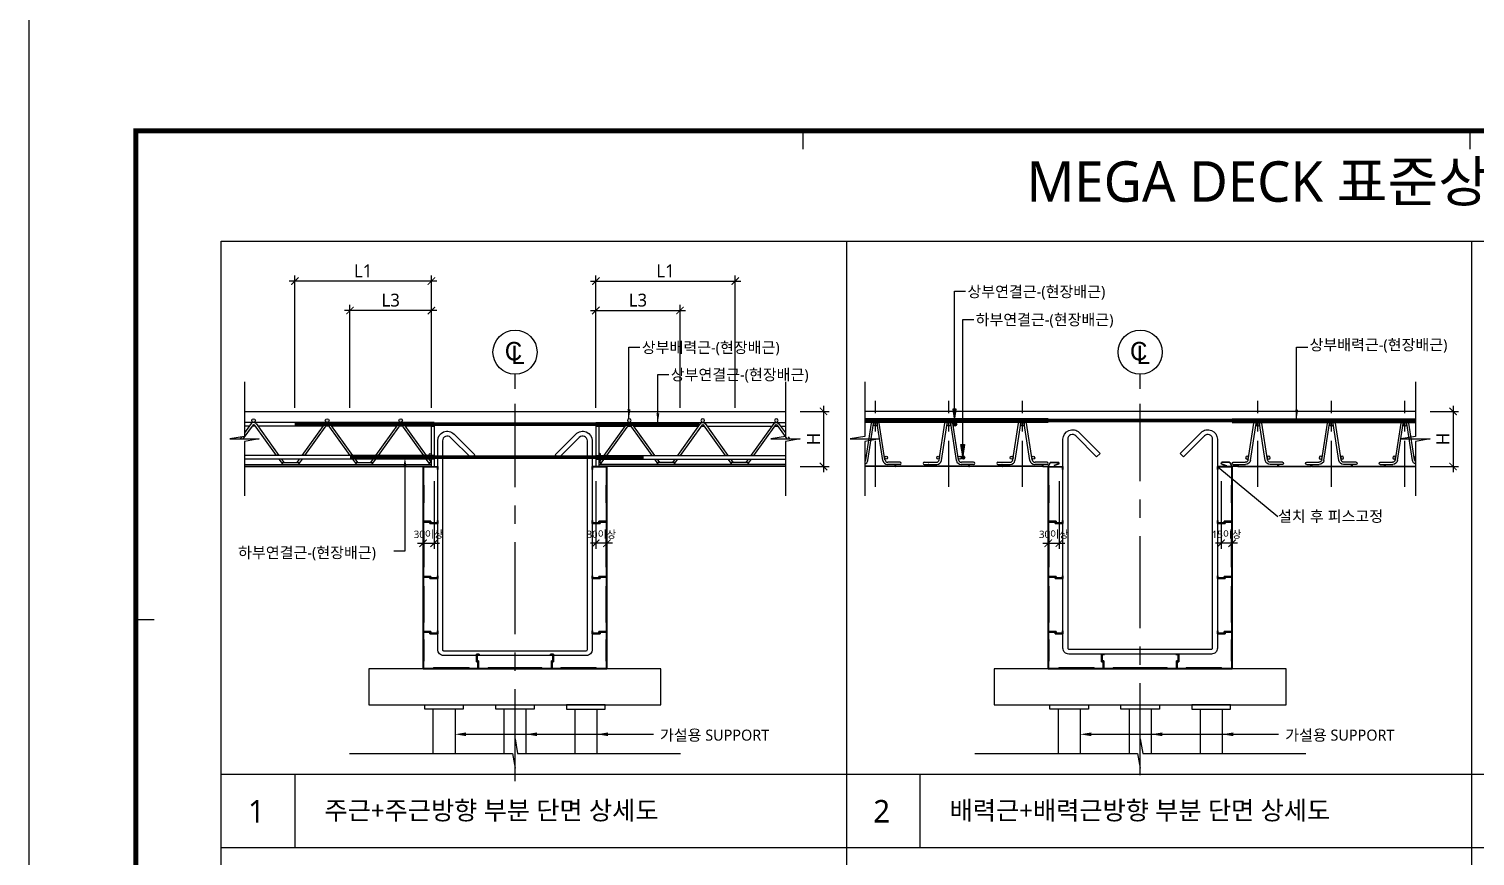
# Model space of a CAD drawing. Extents: x 10983 to 44623, y -18406 to 11294.
# Drawn here: x 11061 to 14993, y -14833 to -12583 of the extents above; entities that cross this region are included whole.
import ezdxf
from ezdxf import colors
from ezdxf.entities.mleader import LeaderData, LeaderLine
from ezdxf.math import Vec2, Vec3

# ---------------------------------------------------------------- set-up
doc = ezdxf.new("R2010")
doc.units = 0
doc.header["$LTSCALE"] = 100
doc.header["$MEASUREMENT"] = 0
doc.header["$PDMODE"] = 3
doc.header["$PDSIZE"] = 10
for name, pattern in [('CEN', [62, 60, -1, 0, -1]), ('CENTERX2', [4, 2.5, -0.5, 0.5, -0.5]), ('HIDDEN', [0.375, 0.25, -0.125])]:
    doc.linetypes.add(name, pattern=pattern)
doc.layers.get('0').update_dxf_attribs({"linetype": 'CONTINUOUS'})
doc.layers.get('Defpoints').update_dxf_attribs({"color": 165, "linetype": 'CONTINUOUS'})
for name, color, linetype in [('-비콘 단부', 7, 'CONTINUOUS'), ('-상부연결근', 4, 'CONTINUOUS'), ('-하부연결근', 4, 'CONTINUOUS'), ('0-TEXT', 3, 'CONTINUOUS'), ('DECK-CEN', 1, 'CEN'), ('DECK-CON', 2, 'CONTINUOUS'), ('DECK-DIM', 255, 'CONTINUOUS'), ('DECK-JOINT BAR', 4, 'HIDDEN'), ('DECK-LATTICE', 7, 'CONTINUOUS'), ('DECK-MAIN BAR', 2, 'CONTINUOUS'), ('DECK-PG', 4, 'CONTINUOUS'), ('DECK-RC', 251, 'CONTINUOUS'), ('DECK-RC(ETC)', 252, 'CONTINUOUS'), ('DECK-TABLE', 7, 'CONTINUOUS'), ('DECK-TEX1', 6, 'CONTINUOUS'), ('DECK-TEXT', 7, 'CONTINUOUS'), ('DECK-TITLE TEXT', 3, 'CONTINUOUS'), ('DECK-TRANS', 3, 'CONTINUOUS'), ('E2', 7, 'CONTINUOUS'), ('form', 7, 'CONTINUOUS')]:
    doc.layers.add(name, color=color, linetype=linetype)
doc.styles.get("Standard").update_dxf_attribs({"font": ''})
doc.styles.add('SY Panel', font='malgun.ttf')
doc.styles.add('VICON TEXT', font='malgun.ttf')
doc.styles.add('굴림', font='Gulim.ttf')
doc.styles.add('맑은고딕', font='malgun.ttf')
doc.styles.get('STANDARD').set_extended_font_data('Haansoft Dotum')
doc.dimstyles.new('STDECK-DIM', dxfattribs={"dimtxt": 35, "dimasz": 20, "dimexe": 15, "dimexo": 40, "dimgap": 10, "dimtad": 1, "dimdec": 0, "dimtxsty": 'SY Panel', "dimblk": 'ARCHTICK', "dimcen": 2.5, "dimdle": 15, "dimclrd": 7, "dimclre": 7, "dimclrt": 6, "dimadec": 0, "dimazin": 0, "dimtfac": 1, "dimtdec": 0, "dimtmove": 0, "dimatfit": 3, "dimldrblk": 'ARCHTICK', "dimfxl": 1, "dimarcsym": 0})
doc.dimstyles.new('SY-SHAPE DIM', dxfattribs={"dimscale": 2.5, "dimtxt": 12, "dimasz": 7, "dimexe": 3, "dimexo": 3, "dimgap": 1.5, "dimtad": 1, "dimdec": 0, "dimlunit": 6, "dimtxsty": 'SY Panel', "dimcen": 2.5, "dimclrt": 4, "dimadec": 0, "dimazin": 0, "dimtfac": 1, "dimtdec": 0, "dimtix": 1, "dimtmove": 0, "dimatfit": 3, "dimfxl": 1, "dimarcsym": 0})

# ---------------------------------------------------------------- blocks, each defined once
blk = doc.blocks.new('_ArchTick')
at = {"color": 0, "linetype": 'ByBlock', "const_width": 0.15}
blk.add_lwpolyline([(-0.5, -0.5), (0.5, 0.5)], dxfattribs=at)
blk = doc.blocks.new('*D492')
at = {"layer": 'DECK-DIM', "color": 7, "linetype": 'ByBlock', "lineweight": -2}
for p, q in [((12132.1, -13825), (12132.1, -13997)), ((12162.1, -13813.3), (12162.1, -13997)), ((12117.1, -13982), (12177.1, -13982))]:
    blk.add_line(p, q, dxfattribs=at)
at = {"layer": 'Defpoints', "color": 0, "ltscale": 0.5}
for p in [(12132.1, -13785), (12162.1, -13773.3), (12162.1, -13982)]:
    blk.add_point(p, dxfattribs=at)
at = {"layer": 'DECK-DIM', "color": 7, "lineweight": -2, "ltscale": 0.5, "xscale": 20, "yscale": 20, "zscale": 20, "rotation": 180}
blk.add_blockref('_ArchTick', (12132.1, -13982), dxfattribs=at)
at = {"layer": 'DECK-DIM', "color": 7, "lineweight": -2, "ltscale": 0.5, "xscale": 20, "yscale": 20, "zscale": 20}
blk.add_blockref('_ArchTick', (12162.1, -13982), dxfattribs=at)
at = {"layer": 'DECK-DIM', "color": 6, "ltscale": 0.5, "insert": (12147.1, -13958.9), "char_height": 35, "attachment_point": 5, "style": 'SY Panel'}
blk.add_mtext('{\\H0.57143x;30이상}', dxfattribs=at)
blk = doc.blocks.new('*D493')
at = {"layer": 'DECK-DIM', "color": 7, "linetype": 'ByBlock', "lineweight": -2}
for p, q in [((12602.1, -13813.3), (12602.1, -13997)), ((12632.1, -13825), (12632.1, -13997)), ((12647.1, -13982), (12587.1, -13982))]:
    blk.add_line(p, q, dxfattribs=at)
at = {"layer": 'Defpoints', "color": 0, "ltscale": 0.5}
for p in [(12602.1, -13773.3), (12632.1, -13785), (12602.1, -13982)]:
    blk.add_point(p, dxfattribs=at)
at = {"layer": 'DECK-DIM', "color": 7, "lineweight": -2, "ltscale": 0.5, "xscale": 20, "yscale": 20, "zscale": 20, "rotation": 180}
blk.add_blockref('_ArchTick', (12602.1, -13982), dxfattribs=at)
at = {"layer": 'DECK-DIM', "color": 7, "lineweight": -2, "ltscale": 0.5, "xscale": 20, "yscale": 20, "zscale": 20}
blk.add_blockref('_ArchTick', (12632.1, -13982), dxfattribs=at)
at = {"layer": 'DECK-DIM', "color": 6, "ltscale": 0.5, "insert": (12617.1, -13958.9), "char_height": 35, "attachment_point": 5, "style": 'SY Panel'}
blk.add_mtext('{\\H0.57143x;30이상}', dxfattribs=at)
blk = doc.blocks.new('*D494')
at = {"layer": 'DECK-DIM', "color": 7, "lineweight": -2}
for p, q in [((12170, -13269), (11768.5, -13269)), ((11783.5, -13613.3), (11783.5, -13254)), ((12155, -13613.3), (12155, -13254))]:
    blk.add_line(p, q, dxfattribs=at)
at = {"layer": 'Defpoints', "color": 0, "ltscale": 0.5}
for p in [(11783.5, -13269), (11783.5, -13653.3), (12155, -13653.3)]:
    blk.add_point(p, dxfattribs=at)
at = {"layer": 'DECK-DIM', "color": 7, "lineweight": -2, "ltscale": 0.5, "xscale": 20, "yscale": 20, "zscale": 20, "rotation": 180}
blk.add_blockref('_ArchTick', (11783.5, -13269), dxfattribs=at)
at = {"layer": 'DECK-DIM', "color": 7, "lineweight": -2, "ltscale": 0.5, "xscale": 20, "yscale": 20, "zscale": 20}
blk.add_blockref('_ArchTick', (12155, -13269), dxfattribs=at)
at = {"layer": 'DECK-DIM', "color": 6, "ltscale": 0.5, "insert": (11969.2, -13241.1), "char_height": 35, "attachment_point": 5, "style": 'SY Panel'}
blk.add_mtext('L1', dxfattribs=at)
blk = doc.blocks.new('*D495')
at = {"layer": 'DECK-DIM', "color": 7, "lineweight": -2}
for p, q in [((12587.1, -13269), (12995.9, -13269)), ((12602.1, -13613.3), (12602.1, -13254)), ((12980.9, -13613.3), (12980.9, -13254))]:
    blk.add_line(p, q, dxfattribs=at)
at = {"layer": 'Defpoints', "color": 0, "ltscale": 0.5}
for p in [(12980.9, -13269), (12602.1, -13653.3), (12980.9, -13653.3)]:
    blk.add_point(p, dxfattribs=at)
at = {"layer": 'DECK-DIM', "color": 7, "lineweight": -2, "ltscale": 0.5, "xscale": 20, "yscale": 20, "zscale": 20, "rotation": 180}
blk.add_blockref('_ArchTick', (12602.1, -13269), dxfattribs=at)
at = {"layer": 'DECK-DIM', "color": 7, "lineweight": -2, "ltscale": 0.5, "xscale": 20, "yscale": 20, "zscale": 20}
blk.add_blockref('_ArchTick', (12980.9, -13269), dxfattribs=at)
at = {"layer": 'DECK-DIM', "color": 6, "ltscale": 0.5, "insert": (12791.5, -13241.1), "char_height": 35, "attachment_point": 5, "style": 'SY Panel'}
blk.add_mtext('L1', dxfattribs=at)
blk = doc.blocks.new('*D496')
at = {"layer": 'DECK-DIM', "color": 7, "lineweight": -2}
for p, q in [((12170, -13349), (11918.5, -13349)), ((11933.5, -13613.3), (11933.5, -13334)), ((12155, -13613.3), (12155, -13334))]:
    blk.add_line(p, q, dxfattribs=at)
at = {"layer": 'Defpoints', "color": 0, "ltscale": 0.5}
for p in [(11933.5, -13349), (11933.5, -13653.3), (12155, -13653.3)]:
    blk.add_point(p, dxfattribs=at)
at = {"layer": 'DECK-DIM', "color": 7, "lineweight": -2, "ltscale": 0.5, "xscale": 20, "yscale": 20, "zscale": 20, "rotation": 180}
blk.add_blockref('_ArchTick', (11933.5, -13349), dxfattribs=at)
at = {"layer": 'DECK-DIM', "color": 7, "lineweight": -2, "ltscale": 0.5, "xscale": 20, "yscale": 20, "zscale": 20}
blk.add_blockref('_ArchTick', (12155, -13349), dxfattribs=at)
at = {"layer": 'DECK-DIM', "color": 6, "ltscale": 0.5, "insert": (12044.2, -13320.9), "char_height": 35, "attachment_point": 5, "style": 'SY Panel'}
blk.add_mtext('L3', dxfattribs=at)
blk = doc.blocks.new('*D497')
at = {"layer": 'DECK-DIM', "color": 7, "lineweight": -2}
for p, q in [((12587.1, -13349), (12845.9, -13349)), ((12602.1, -13613.3), (12602.1, -13334)), ((12830.9, -13613.3), (12830.9, -13334))]:
    blk.add_line(p, q, dxfattribs=at)
at = {"layer": 'Defpoints', "color": 0, "ltscale": 0.5}
for p in [(12830.9, -13349), (12602.1, -13653.3), (12830.9, -13653.3)]:
    blk.add_point(p, dxfattribs=at)
at = {"layer": 'DECK-DIM', "color": 7, "lineweight": -2, "ltscale": 0.5, "xscale": 20, "yscale": 20, "zscale": 20, "rotation": 180}
blk.add_blockref('_ArchTick', (12602.1, -13349), dxfattribs=at)
at = {"layer": 'DECK-DIM', "color": 7, "lineweight": -2, "ltscale": 0.5, "xscale": 20, "yscale": 20, "zscale": 20}
blk.add_blockref('_ArchTick', (12830.9, -13349), dxfattribs=at)
at = {"layer": 'DECK-DIM', "color": 6, "ltscale": 0.5, "insert": (12716.5, -13320.9), "char_height": 35, "attachment_point": 5, "style": 'SY Panel'}
blk.add_mtext('L3', dxfattribs=at)
blk = doc.blocks.new('*D498')
at = {"layer": 'DECK-DIM', "color": 7, "lineweight": -2}
for p, q in [((13157.6, -13623.3), (13236.1, -13623.3)), ((13221.1, -13608.3), (13221.1, -13788.3)), ((13157.6, -13773.3), (13236.1, -13773.3))]:
    blk.add_line(p, q, dxfattribs=at)
at = {"layer": 'Defpoints', "color": 0, "ltscale": 0.5}
for p in [(13117.6, -13623.3), (13117.6, -13773.3), (13221.1, -13773.3)]:
    blk.add_point(p, dxfattribs=at)
at = {"layer": 'DECK-DIM', "color": 7, "lineweight": -2, "ltscale": 0.5, "xscale": 20, "yscale": 20, "zscale": 20}
for p, rotation in [((13221.1, -13623.3), 90), ((13221.1, -13773.3), 270)]:
    blk.add_blockref('_ArchTick', p, dxfattribs=dict(at, rotation=rotation))
at = {"layer": 'DECK-DIM', "color": 6, "ltscale": 0.5, "insert": (13193.6, -13698.3), "char_height": 35, "attachment_point": 5, "rotation": 90, "style": 'SY Panel'}
blk.add_mtext('H', dxfattribs=at)
blk = doc.blocks.new('*D499')
at = {"layer": 'DECK-DIM', "color": 7, "lineweight": -2}
for p, q in [((14870.6, -13623.3), (14947.8, -13623.3)), ((14932.8, -13608.3), (14932.8, -13788.3)), ((14870.6, -13773.3), (14947.8, -13773.3))]:
    blk.add_line(p, q, dxfattribs=at)
at = {"layer": 'Defpoints', "color": 0, "ltscale": 0.5}
for p in [(14830.6, -13623.3), (14830.6, -13773.3), (14932.8, -13773.3)]:
    blk.add_point(p, dxfattribs=at)
at = {"layer": 'DECK-DIM', "color": 7, "lineweight": -2, "ltscale": 0.5, "xscale": 20, "yscale": 20, "zscale": 20}
for p, rotation in [((14932.8, -13623.3), 90), ((14932.8, -13773.3), 270)]:
    blk.add_blockref('_ArchTick', p, dxfattribs=dict(at, rotation=rotation))
at = {"layer": 'DECK-DIM', "color": 6, "ltscale": 0.5, "insert": (14905.3, -13698.3), "char_height": 35, "attachment_point": 5, "rotation": 90, "style": 'SY Panel'}
blk.add_mtext('H', dxfattribs=at)
blk = doc.blocks.new('*D500')
at = {"layer": 'DECK-DIM', "color": 7, "linetype": 'ByBlock', "lineweight": -2}
for p, q in [((13832.1, -13825), (13832.1, -13997)), ((13862.1, -13813.3), (13862.1, -13997)), ((13817.1, -13982), (13877.1, -13982))]:
    blk.add_line(p, q, dxfattribs=at)
at = {"layer": 'Defpoints', "color": 0, "ltscale": 0.5}
for p in [(13832.1, -13785), (13862.1, -13773.3), (13862.1, -13982)]:
    blk.add_point(p, dxfattribs=at)
at = {"layer": 'DECK-DIM', "color": 7, "lineweight": -2, "ltscale": 0.5, "xscale": 20, "yscale": 20, "zscale": 20, "rotation": 180}
blk.add_blockref('_ArchTick', (13832.1, -13982), dxfattribs=at)
at = {"layer": 'DECK-DIM', "color": 7, "lineweight": -2, "ltscale": 0.5, "xscale": 20, "yscale": 20, "zscale": 20}
blk.add_blockref('_ArchTick', (13862.1, -13982), dxfattribs=at)
at = {"layer": 'DECK-DIM', "color": 6, "ltscale": 0.5, "insert": (13847.1, -13958.9), "char_height": 35, "attachment_point": 5, "style": 'SY Panel'}
blk.add_mtext('{\\H0.57143x;30이상}', dxfattribs=at)
blk = doc.blocks.new('*D501')
at = {"layer": 'DECK-DIM', "color": 7, "linetype": 'ByBlock', "lineweight": -2}
for p, q in [((14302.1, -13813.3), (14302.1, -13997)), ((14332.1, -13825), (14332.1, -13997)), ((14347.1, -13982), (14287.1, -13982))]:
    blk.add_line(p, q, dxfattribs=at)
at = {"layer": 'Defpoints', "color": 0, "ltscale": 0.5}
for p in [(14302.1, -13773.3), (14332.1, -13785), (14302.1, -13982)]:
    blk.add_point(p, dxfattribs=at)
at = {"layer": 'DECK-DIM', "color": 7, "lineweight": -2, "ltscale": 0.5, "xscale": 20, "yscale": 20, "zscale": 20, "rotation": 180}
blk.add_blockref('_ArchTick', (14302.1, -13982), dxfattribs=at)
at = {"layer": 'DECK-DIM', "color": 7, "lineweight": -2, "ltscale": 0.5, "xscale": 20, "yscale": 20, "zscale": 20}
blk.add_blockref('_ArchTick', (14332.1, -13982), dxfattribs=at)
at = {"layer": 'DECK-DIM', "color": 6, "ltscale": 0.5, "insert": (14317.1, -13958.9), "char_height": 35, "attachment_point": 5, "style": 'SY Panel'}
blk.add_mtext('{\\H0.57143x;15이상}', dxfattribs=at)
blk = doc.blocks.new('OC1-150')
at = {"color": 7}
for p, q in [((48, 154), (8, 154)), ((8, 146), (9, 146)), ((10, 0), (10, 1))]:
    blk.add_line(p, q, dxfattribs=at)
at = {"color": 7, "lineweight": 35, "ltscale": 0.2175}
for p, q in [((8, 146), (8, 154)), ((9, 146), (9, 153))]:
    blk.add_line(p, q, dxfattribs=at)
at = {"color": 7, "lineweight": 35}
for p, q in [((47, 153), (9, 153)), ((47, 5), (47, 153)), ((48, 4), (48, 154)), ((46, 102), (46, 56)), ((47, 54), (47, 104)), ((10, 1), (26.5, 1)), ((10, 0), (27.5, 0))]:
    blk.add_line(p, q, dxfattribs=at)
at = {"color": 7, "lineweight": 35, "ltscale": 0.055902}
for p, q in [((46, 102), (47, 104)), ((47, 54), (46, 56))]:
    blk.add_line(p, q, dxfattribs=at)
at = {"color": 7, "lineweight": 35, "ltscale": 0.16}
for p, q in [((26.5, 5), (47, 5)), ((27.5, 4), (48, 4))]:
    blk.add_line(p, q, dxfattribs=at)
at = {"color": 7, "lineweight": 35, "ltscale": 0.085}
for p, q in [((26.5, 1), (26.5, 5)), ((27.5, 0), (27.5, 4))]:
    blk.add_line(p, q, dxfattribs=at)
blk = doc.blocks.new('OC9-150')
at = {"color": 7, "lineweight": 35, "ltscale": 0.435001}
for p, q in [((149, 40), (149, 18.5)), ((150, 39), (150, 19.5))]:
    blk.add_line(p, q, dxfattribs=at)
at = {"color": 7, "lineweight": 35, "ltscale": 0.2175}
for p, q in [((157, 40), (149, 40)), ((157, 39), (150, 39))]:
    blk.add_line(p, q, dxfattribs=at)
at = {"color": 7, "lineweight": 35, "ltscale": 0.025}
blk.add_line((157, 39), (157, 40), dxfattribs=at)
at = {"color": 7, "lineweight": 35}
for p, q in [((0, 38), (0, 20.5)), ((1, 38), (1, 21.5)), ((154, 0), (4, 0)), ((153, 1), (5, 1)), ((29, 1), (129, 1)), ((31, 2), (127, 2)), ((41, 1), (121, 1))]:
    blk.add_line(p, q, dxfattribs=at)
at = {"color": 7}
blk.add_line((1, 38), (0, 38), dxfattribs=at)
at = {"color": 7, "lineweight": 35, "ltscale": 0.085}
for p, q in [((4, 20.5), (0, 20.5)), ((5, 21.5), (1, 21.5))]:
    blk.add_line(p, q, dxfattribs=at)
at = {"color": 7, "lineweight": 35, "ltscale": 0.16}
for p, q in [((4, 20.5), (4, 0)), ((5, 21.5), (5, 1))]:
    blk.add_line(p, q, dxfattribs=at)
at = {"color": 7, "lineweight": 35, "ltscale": 0.055902}
for p, q in [((31, 2), (29, 1)), ((129, 1), (127, 2))]:
    blk.add_line(p, q, dxfattribs=at)
at = {"color": 7, "lineweight": 35, "ltscale": 0.06}
for p, q in [((153, 18.5), (149, 18.5)), ((154, 19.5), (150, 19.5))]:
    blk.add_line(p, q, dxfattribs=at)
at = {"color": 7, "lineweight": 35, "ltscale": 0.210001}
for p, q in [((153, 18.5), (153, 1)), ((154, 19.5), (154, 0))]:
    blk.add_line(p, q, dxfattribs=at)
blk = doc.blocks.new('OC5-150')
at = {"color": 7, "lineweight": 35}
for p, q in [((0, 0), (0, 100)), ((1, 1), (1, 99)), ((1, 80), (1, 20)), ((1, 80), (1, 20)), ((1, 68), (1, 28)), ((1, 68), (1, 28)), ((2, 78), (2, 22)), ((149, 1), (1, 1)), ((127, 1), (27, 1)), ((127, 1), (27, 1)), ((125, 2), (29, 2)), ((115, 1), (35, 1)), ((150, 0), (0, 0))]:
    blk.add_line(p, q, dxfattribs=at)
at = {"color": 7, "lineweight": 35, "ltscale": 0.16}
for p, q in [((19.5, 100), (0, 100)), ((18.5, 99), (1, 99))]:
    blk.add_line(p, q, dxfattribs=at)
at = {"color": 7, "lineweight": 35, "ltscale": 0.055902}
for p, q in [((2, 78), (1, 80)), ((1, 20), (2, 22)), ((27, 1), (29, 2)), ((125, 2), (127, 1))]:
    blk.add_line(p, q, dxfattribs=at)
at = {"color": 7, "lineweight": 35, "ltscale": 0.085}
for p, q in [((18.5, 95), (18.5, 99)), ((19.5, 96), (19.5, 100))]:
    blk.add_line(p, q, dxfattribs=at)
at = {"color": 7, "lineweight": 35, "ltscale": 0.435001}
for p, q in [((40, 95), (18.5, 95)), ((39, 96), (19.5, 96)), ((145, 40), (145, 18.5)), ((146, 39), (146, 19.5))]:
    blk.add_line(p, q, dxfattribs=at)
at = {"color": 7, "lineweight": 35, "ltscale": 0.2175}
for p, q in [((39, 103), (39, 96)), ((40, 103), (40, 95)), ((153, 40), (145, 40)), ((153, 39), (146, 39))]:
    blk.add_line(p, q, dxfattribs=at)
at = {"color": 7, "lineweight": 35, "ltscale": 0.025}
for p, q in [((39, 103), (40, 103)), ((153, 39), (153, 40))]:
    blk.add_line(p, q, dxfattribs=at)
at = {"color": 7, "lineweight": 35, "ltscale": 0.06}
for p, q in [((149, 18.5), (145, 18.5)), ((150, 19.5), (146, 19.5))]:
    blk.add_line(p, q, dxfattribs=at)
at = {"color": 7, "lineweight": 35, "ltscale": 0.210001}
for p, q in [((149, 18.5), (149, 1)), ((150, 19.5), (150, 0))]:
    blk.add_line(p, q, dxfattribs=at)
blk = doc.blocks.new('OC12-200')
at = {"color": 7, "lineweight": 35}
for p, q in [((-204, 38), (-204, 20.5)), ((-203, 38), (-203, 21.5)), ((0, 0), (-200, 0)), ((-1, 1), (-199, 1)), ((-175, 1), (-25, 1)), ((-173, 2), (-27, 2)), ((-163, 1), (-33, 1)), ((-7.1, 0), (-40.3, 0)), ((3, 38), (3, 21.5)), ((4, 38), (4, 20.5))]:
    blk.add_line(p, q, dxfattribs=at)
for p, q in [((-203, 38), (-204, 38)), ((3, 38), (4, 38))]:
    blk.add_line(p, q)
at = {"color": 7, "lineweight": 35, "ltscale": 0.085}
for p, q in [((-200, 20.5), (-204, 20.5)), ((-199, 21.5), (-203, 21.5)), ((-1, 21.5), (3, 21.5)), ((0, 20.5), (4, 20.5))]:
    blk.add_line(p, q, dxfattribs=at)
at = {"color": 7, "lineweight": 35, "ltscale": 0.16}
for p, q in [((-200, 20.5), (-200, 0)), ((-199, 21.5), (-199, 1)), ((-1, 21.5), (-1, 1)), ((0, 20.5), (0, 0))]:
    blk.add_line(p, q, dxfattribs=at)
at = {"color": 7, "lineweight": 35, "ltscale": 0.055902}
for p, q in [((-173, 2), (-175, 1)), ((-25, 1), (-27, 2))]:
    blk.add_line(p, q, dxfattribs=at)
blk = doc.blocks.new('TG7')
at = {"layer": 'DECK-TRANS', "ltscale": 0.5}
h = blk.add_hatch(color=3, dxfattribs=at)
h.dxf.hatch_style = 1
h.paths.add_polyline_path([(15909.3, 15098.2, 1), (15899.3, 15098.2, 0.399881), (15904.1, 15093.2), (15904.6, 15093.2, 0.399881)])
h.paths.add_polyline_path([(16099.4, 15098.2, 1), (16109.4, 15098.2, 1)])
h.paths.add_polyline_path([(16309.3, 15098.2, 1), (16299.3, 15098.2, 0.399881), (16304.1, 15093.2), (16304.6, 15093.2, 0.399881)])
at = {"layer": '-비콘 단부', "color": 116, "ltscale": 0.5}
blk.add_circle((16384.5, 15005.7), 2.5, dxfattribs=at)
at = {"layer": 'DECK-LATTICE', "ltscale": 0.5}
for p, q in [((15902.9, 15086.3), (15875.5, 15048.2)), ((16395, 15093.2), (15879.7, 15093.2)), ((15898.1, 15089.8), (15879.7, 15064.4)), ((15893.3, 15083.2), (15879.7, 15083.2)), ((15908.4, 15083.2), (15900.6, 15083.2)), ((15906.2, 15086.3), (15966, 15003.2)), ((15911, 15089.8), (15973.3, 15003.2)), ((16093.3, 15083.2), (15915.8, 15083.2)), ((16098.1, 15089.8), (16035.8, 15003.2)), ((16102.9, 15086.3), (16043.1, 15003.2)), ((16108.4, 15083.2), (16100.6, 15083.2)), ((16106.2, 15086.3), (16166, 15003.2)), ((16111, 15089.8), (16173.3, 15003.2)), ((16293.3, 15083.2), (16115.8, 15083.2)), ((16298.1, 15089.8), (16235.8, 15003.2)), ((16302.9, 15086.3), (16243.1, 15003.2)), ((16308.4, 15083.2), (16300.6, 15083.2)), ((16306.2, 15086.3), (16366, 15003.2)), ((16311, 15089.8), (16373.3, 15003.2)), ((16395, 15083.2), (16315.8, 15083.2)), ((16395, 15093.2), (16395, 15083.2)), ((15872.2, 15053.9), (15868.1, 15048.2)), ((16395, 15003.2), (15879.7, 15003.2)), ((16395, 14993.2), (15879.7, 14993.2)), ((15973.1, 14993.2), (15983.9, 14978.2)), ((15979.6, 14984.2), (16029.5, 14984.2)), ((15980.5, 14993.2), (15987, 14984.2)), ((16028.6, 14993.2), (16022.1, 14984.2)), ((16036, 14993.2), (16025.2, 14978.2)), ((16173.1, 14993.2), (16183.9, 14978.2)), ((16179.6, 14984.2), (16229.5, 14984.2)), ((16180.5, 14993.2), (16187, 14984.2)), ((16228.6, 14993.2), (16222.1, 14984.2)), ((16236, 14993.2), (16225.2, 14978.2)), ((16373.1, 14993.2), (16383.9, 14978.2)), ((16379.6, 14984.2), (16387, 14984.2)), ((16380.5, 14993.2), (16387, 14984.2)), ((15983.9, 14978.2), (16025.2, 14978.2)), ((16183.9, 14978.2), (16225.2, 14978.2))]:
    blk.add_line(p, q, dxfattribs=at)
at = {"layer": 'DECK-LATTICE', "linetype": 'ByBlock'}
for p, q in [((16387, 15083.2), (16387, 15003.2)), ((16387, 15083.2), (16395, 15083.2)), ((16395, 15083.2), (16395, 14973.2)), ((16387, 14993.2), (16387, 14973.2)), ((16383.9, 14978.2), (16387, 14978.2))]:
    blk.add_line(p, q, dxfattribs=at)
at = {"layer": 'DECK-LATTICE', "ltscale": 0.5}
for centre, radius in [((15904.5, 15085.2), 8), ((15904.5, 15085.2), 2), ((16104.5, 15085.2), 8), ((16104.5, 15085.2), 2), ((16304.5, 15085.2), 8), ((16304.5, 15085.2), 2)]:
    blk.add_arc(centre, radius, 35.7097, 144.2903, dxfattribs=at)
at = {"layer": 'DECK-PG', "ltscale": 0.5}
for p, q in [((15879.7, 14978.2), (16387, 14978.2)), ((15879.7, 14973.7), (16387, 14973.7)), ((15879.7, 14973.2), (16387, 14973.2))]:
    blk.add_line(p, q, dxfattribs=at)
at = {"layer": 'DECK-TRANS', "ltscale": 0.5}
for centre in [(15904.3, 15098.2), (16104.4, 15098.2), (16304.3, 15098.2)]:
    blk.add_circle(centre, 5, dxfattribs=at)
blk = doc.blocks.new('TG8')
at = {"layer": 'DECK-MAIN BAR'}
h = blk.add_hatch(color=256, dxfattribs=at)
h.dxf.hatch_style = 1
h.paths.add_polyline_path([(17620.3, 14997.2, 1), (17628.3, 14997.2, 1)])
h.paths.add_polyline_path([(17600, 15088.2, 1), (17590, 15088.2, 1)])
edge = h.paths.add_edge_path()
edge.add_line((17566.5, 15001.1), (17566.5, 14993.3))
edge.add_arc((17565.7, 14997.2), 4, 281.5161, 438.4839)
h = blk.add_hatch(color=256, dxfattribs=at)
h.dxf.hatch_style = 1
h.paths.add_polyline_path([(17820.3, 14997.2, 1), (17828.3, 14997.2, 1)])
h.paths.add_polyline_path([(17761.7, 14997.2, 1), (17769.7, 14997.2, 1)])
h.paths.add_polyline_path([(17800, 15088.2, 1), (17790, 15088.2, 1)])
h = blk.add_hatch(color=256, dxfattribs=at)
h.dxf.hatch_style = 1
h.paths.add_polyline_path([(18020.3, 14997.2, 1), (18028.3, 14997.2, 1)])
h.paths.add_polyline_path([(17961.7, 14997.2, 1), (17969.7, 14997.2, 1)])
h.paths.add_polyline_path([(18000, 15088.2, 1), (17990, 15088.2, 1)])
at = {"layer": 'DECK-CEN', "linetype": 'CENTERX2', "ltscale": 0.5}
for p, q in [((17595, 14918.3), (17595, 15151.8)), ((17795, 14918.3), (17795, 15151.8)), ((17995, 14918.3), (17995, 15151.8))]:
    blk.add_line(p, q, dxfattribs=at)
at = {"layer": 'DECK-LATTICE', "ltscale": 0.5}
for p, q in [((18064.4, 15103.2), (17566.5, 15103.2)), ((18064.4, 15093.2), (17566.5, 15093.2)), ((17568.9, 14991.4), (17584.3, 15090.7)), ((17574.7, 14989.7), (17590.2, 15090.1)), ((17615.3, 14989.7), (17599.8, 15090.1)), ((17621.1, 14991.4), (17605.7, 15090.7)), ((17768.9, 14991.4), (17784.3, 15090.7)), ((17774.7, 14989.7), (17790.2, 15090.1)), ((17815.3, 14989.7), (17799.8, 15090.1)), ((17821.1, 14991.4), (17805.7, 15090.7)), ((17968.9, 14991.4), (17984.3, 15090.7)), ((17974.7, 14989.7), (17990.2, 15090.1)), ((18015.3, 14989.7), (17999.8, 15090.1)), ((18021.1, 14991.4), (18005.7, 15090.7)), ((17662, 14984.7), (17629.1, 14984.7)), ((17728, 14984.7), (17761, 14984.7)), ((17862, 14984.7), (17829.1, 14984.7)), ((17928, 14984.7), (17961, 14984.7)), ((18062, 14984.7), (18029.1, 14984.7)), ((17662, 14978.7), (17628.2, 14978.7)), ((17728, 14978.7), (17761.8, 14978.7)), ((17862, 14978.7), (17828.2, 14978.7)), ((17928, 14978.7), (17961.8, 14978.7)), ((18062, 14978.7), (18028.2, 14978.7))]:
    blk.add_line(p, q, dxfattribs=at)
for centre, radius, start, end in [((17587.2, 15090.2), 3.01, 349.5852, 169.9415), ((17602.8, 15090.2), 3.01, 10.0585, 190.4148), ((17787.2, 15090.2), 3.01, 349.5852, 169.9415), ((17802.8, 15090.2), 3.01, 10.0585, 190.4148), ((17987.2, 15090.2), 3.01, 349.5852, 169.9415), ((18002.8, 15090.2), 3.01, 10.0585, 190.4148), ((17561, 14992.7), 8, 314.1038, 351.1777), ((17561.8, 14991.7), 13, 291.2463, 351.1777), ((17628.2, 14991.7), 13, 188.8223, 270), ((17629.1, 14992.7), 8, 188.8223, 270), ((17662, 14981.7), 3, 270, 90), ((17728, 14981.7), 3, 90, 270), ((17761, 14992.7), 8, 270, 351.1777), ((17761.8, 14991.7), 13, 270, 351.1777), ((17828.2, 14991.7), 13, 188.8223, 270), ((17829.1, 14992.7), 8, 188.8223, 270), ((17862, 14981.7), 3, 270, 90), ((17928, 14981.7), 3, 90, 270), ((17961, 14992.7), 8, 270, 351.1777), ((17961.8, 14991.7), 13, 270, 351.1777), ((18028.2, 14991.7), 13, 188.8223, 270), ((18029.1, 14992.7), 8, 188.8223, 270), ((18062, 14981.7), 3, 270, 90)]:
    blk.add_arc(centre, radius, start, end, dxfattribs=at)
at = {"layer": 'DECK-MAIN BAR', "ltscale": 0.5}
for centre, radius in [((17595, 15088.2), 5), ((17795, 15088.2), 5), ((17995, 15088.2), 5), ((17624.3, 14997.2), 4), ((17765.7, 14997.2), 4), ((17824.3, 14997.2), 4), ((17965.7, 14997.2), 4), ((18024.3, 14997.2), 4)]:
    blk.add_circle(centre, radius, dxfattribs=at)
blk.add_arc((17565.7, 14997.2), 4, 281.5161, 78.4839, dxfattribs=at)
at = {"layer": 'DECK-PG'}
for p, q in [((18065.4, 14974.2), (18070.6, 14983.9)), ((18065.8, 14974), (18071.1, 14983.7)), ((18071.9, 14984.7), (18092.6, 14984.7)), ((18071.9, 14984.2), (18092.6, 14984.2)), ((17648.5, 14977.7), (17648.5, 14975.2)), ((17649, 14975.2), (17649, 14977.7)), ((17649.5, 14977.7), (17649.5, 14973.9)), ((17649.5, 14975.2), (17649.5, 14977.2)), ((17650, 14977.7), (17650, 14973.7)), ((17650.5, 14973.9), (17650.5, 14977.7)), ((17738.5, 14977.7), (17738.5, 14975.2)), ((17739, 14975.2), (17739, 14977.7)), ((17739.5, 14977.7), (17739.5, 14973.9)), ((17739.5, 14975.2), (17739.5, 14977.2)), ((17740, 14977.7), (17740, 14973.7)), ((17740.5, 14973.9), (17740.5, 14977.7)), ((17848.5, 14977.7), (17848.5, 14975.2)), ((17849, 14975.2), (17849, 14977.7)), ((17849.5, 14977.7), (17849.5, 14973.9)), ((17849.5, 14975.2), (17849.5, 14977.2)), ((17850, 14977.7), (17850, 14973.7)), ((17850.5, 14973.9), (17850.5, 14977.7)), ((17938.5, 14977.7), (17938.5, 14975.2)), ((17939, 14975.2), (17939, 14977.7)), ((17939.5, 14977.7), (17939.5, 14973.9)), ((17939.5, 14975.2), (17939.5, 14977.2)), ((17940, 14977.7), (17940, 14973.7)), ((17940.5, 14973.9), (17940.5, 14977.7)), ((18048.5, 14977.7), (18048.5, 14975.2)), ((18049, 14975.2), (18049, 14977.7)), ((18049.5, 14977.7), (18049.5, 14973.9)), ((18049.5, 14975.2), (18049.5, 14977.2)), ((18050, 14977.7), (18050, 14973.7)), ((18050.5, 14973.9), (18050.5, 14977.7)), ((18050.5, 14973.2), (18064.4, 14973.2)), ((18050.8, 14973.7), (18064.4, 14973.7)), ((18093.3, 14980.4), (18079.9, 14975.5)), ((18093.1, 14980.3), (18079.9, 14975.5)), ((18093.4, 14979.9), (18080.1, 14975))]:
    blk.add_line(p, q, dxfattribs=at)
at = {"layer": 'DECK-PG', "ltscale": 0.5}
for p, q in [((17649.3, 14973.7), (17566.5, 14973.7)), ((17649.5, 14973.2), (17566.5, 14973.2)), ((17739.5, 14973.2), (17650.5, 14973.2)), ((17739.3, 14973.7), (17650.8, 14973.7)), ((17849.5, 14973.2), (17740.5, 14973.2)), ((17849.3, 14973.7), (17740.8, 14973.7)), ((17939.5, 14973.2), (17850.5, 14973.2)), ((17939.3, 14973.7), (17850.8, 14973.7)), ((18049.5, 14973.2), (17940.5, 14973.2)), ((18049.3, 14973.7), (17940.8, 14973.7))]:
    blk.add_line(p, q, dxfattribs=at)
at = {"layer": 'DECK-PG'}
for centre, radius, start, end in [((18071.9, 14983.2), 1.46, 90, 151.3895), ((18071.9, 14983.2), 0.955, 90, 151.3895), ((18092.6, 14982.2), 2.46, 290, 90), ((18092.6, 14982.2), 1.96, 290, 90), ((17649.5, 14977.7), 1, 0, 180), ((17649.5, 14977.7), 1, 0, 180), ((17649, 14975.2), 0.5, 180, 0), ((17649.5, 14977.7), 0.5, 0, 180), ((17649.3, 14973.9), 0.25, 270, 0), ((17649.5, 14973.7), 0.5, 270, 0), ((17650.5, 14973.7), 0.5, 180, 270), ((17650.8, 14973.9), 0.25, 180, 270), ((17739.5, 14977.7), 1, 0, 180), ((17739.5, 14977.7), 1, 0, 180), ((17739, 14975.2), 0.5, 180, 0), ((17739.5, 14977.7), 0.5, 0, 180), ((17739.3, 14973.9), 0.25, 270, 0), ((17739.5, 14973.7), 0.5, 270, 0), ((17740.5, 14973.7), 0.5, 180, 270), ((17740.8, 14973.9), 0.25, 180, 270), ((17849.5, 14977.7), 1, 0, 180), ((17849.5, 14977.7), 1, 0, 180), ((17849, 14975.2), 0.5, 180, 0), ((17849.5, 14977.7), 0.5, 0, 180), ((17849.3, 14973.9), 0.25, 270, 0), ((17849.5, 14973.7), 0.5, 270, 0), ((17850.5, 14973.7), 0.5, 180, 270), ((17850.8, 14973.9), 0.25, 180, 270), ((17939.5, 14977.7), 1, 0, 180), ((17939.5, 14977.7), 1, 0, 180), ((17939, 14975.2), 0.5, 180, 0), ((17939.5, 14977.7), 0.5, 0, 180), ((17939.3, 14973.9), 0.25, 270, 0), ((17939.5, 14973.7), 0.5, 270, 0), ((17940.5, 14973.7), 0.5, 180, 270), ((17940.8, 14973.9), 0.25, 180, 270), ((18049.5, 14977.7), 1, 0, 180), ((18049.5, 14977.7), 1, 0, 180), ((18049, 14975.2), 0.5, 180, 0), ((18049.5, 14977.7), 0.5, 0, 180), ((18049.3, 14973.9), 0.25, 270, 0), ((18049.5, 14973.7), 0.5, 270, 0), ((18050.5, 14973.7), 0.5, 180, 270), ((18050.8, 14973.9), 0.25, 180, 270), ((18064.4, 14974.7), 1.05, 270, 331.3895), ((18064.4, 14974.7), 1.55, 270, 331.3895)]:
    blk.add_arc(centre, radius, start, end, dxfattribs=at)

msp = doc.modelspace()

# ---------------------------------------------------------------- hatches: boundary and pattern name
at = {"layer": '-상부연결근', "linetype": 'ByBlock'}
h = msp.add_hatch(color=0, dxfattribs=at)
h.paths.add_polyline_path([(13582.1, -13616.9), (13577.4, -13616.9), (13577.4, -13648.4)])
h.paths.add_polyline_path([(13577.4, -13616.9), (13572.7, -13616.9), (13577.4, -13648.4)])
at = {"layer": '-상부연결근'}
h = msp.add_hatch(color=256, dxfattribs=at)
h.dxf.hatch_style = 1
h.paths.add_polyline_path([(13583.2, -13658.3, 1), (13573.2, -13658.3, 1)])
at = {"layer": '-하부연결근', "linetype": 'ByBlock'}
h = msp.add_hatch(color=0, dxfattribs=at)
h.paths.add_polyline_path([(13599.6, -13744.6), (13599.6, -13713.2), (13594.8, -13713.2)])
h.paths.add_polyline_path([(13599.6, -13744.6), (13604.3, -13713.2), (13599.6, -13713.2)])
at = {"layer": '-하부연결근'}
h = msp.add_hatch(color=256, dxfattribs=at)
h.dxf.hatch_style = 1
h.paths.add_polyline_path([(13605.4, -13748.6, 1), (13595.4, -13748.6, 1)])

# ---------------------------------------------------------------- linework, layer by layer
at = {"layer": '-상부연결근', "color": 0, "linetype": 'ByBlock'}
for p, q in [((13577.4, -13296.8), (13607.4, -13296.8)), ((13577.4, -13616.9), (13577.4, -13296.8))]:
    msp.add_line(p, q, dxfattribs=at)
msp.add_lwpolyline([(13582.1, -13616.9), (13572.7, -13616.9), (13577.4, -13648.4), (13582.1, -13616.9)], dxfattribs=at)
at = {"layer": '-상부연결근'}
msp.add_circle((13578.2, -13658.3), 5, dxfattribs=at)
at = {"layer": '-하부연결근', "color": 0, "linetype": 'ByBlock'}
for p, q in [((13599.6, -13373.2), (13629.6, -13373.2)), ((13599.6, -13744.6), (13599.6, -13373.2))]:
    msp.add_line(p, q, dxfattribs=at)
msp.add_lwpolyline([(13594.8, -13713.2), (13604.3, -13713.2), (13599.6, -13744.6), (13594.8, -13713.2)], dxfattribs=at)
at = {"layer": '-하부연결근'}
msp.add_circle((13600.4, -13748.6), 5, dxfattribs=at)
for p, q in [((12083, -13774.3), (12083, -14003.5)), ((12083, -14003.5), (12053, -14003.5))]:
    msp.add_line(p, q)
at = {"linetype": 'Continuous', "ltscale": 4}
for p, q in [((12249.1, -14501.7), (12758.5, -14501.7)), ((13949.1, -14501.7), (14458.5, -14501.7))]:
    msp.add_line(p, q, dxfattribs=at)
msp.add_solid([(12087.1, -13774.3), (12083, -13749.3), (12078.8, -13774.3)])
for points in [[(12249.1, -14506.7), (12219.1, -14501.7), (12249.1, -14496.7)], [(12442.1, -14506.7), (12412.1, -14501.7), (12442.1, -14496.7)], [(12635.1, -14506.7), (12605.1, -14501.7), (12635.1, -14496.7)], [(13949.1, -14506.7), (13919.1, -14501.7), (13949.1, -14496.7)], [(14142.1, -14506.7), (14112.1, -14501.7), (14142.1, -14496.7)], [(14335.1, -14506.7), (14305.1, -14501.7), (14335.1, -14496.7)]]:
    msp.add_solid(points, dxfattribs=at)
at = {"layer": 'DECK-CEN', "linetype": 'CENTERX2'}
for p, q in [((12382.3, -14629.2), (12382.3, -13602.7)), ((14082.3, -14612.8), (14082.3, -13602.7))]:
    msp.add_line(p, q, dxfattribs=at)
at = {"layer": 'DECK-CON'}
for p, q in [((11646.8, -13623.3), (13117.6, -13623.3)), ((14830.6, -13623.3), (13333.6, -13623.3))]:
    msp.add_line(p, q, dxfattribs=at)
for points in [[(11646.8, -13543.3), (11646.8, -13691.3), (11606.8, -13698.3), (11686.8, -13698.3), (11646.8, -13705.4), (11646.8, -13853.3)], [(13333.6, -13543.3), (13333.6, -13691.3), (13293.6, -13698.3), (13373.6, -13698.3), (13333.6, -13705.4), (13333.6, -13853.3)], [(14830.6, -13543.3), (14830.6, -13691.3), (14790.6, -13698.3), (14870.6, -13698.3), (14830.6, -13705.4), (14830.6, -13853.3)], [(11932.3, -14553.7), (12375.2, -14553.7), (12382.3, -14593.7), (12382.3, -14513.7), (12389.3, -14553.7), (12832.3, -14553.7)], [(13632.3, -14553.7), (14075.2, -14553.7), (14082.3, -14593.7), (14082.3, -14513.7), (14089.3, -14553.7), (14532.3, -14553.7)]]:
    msp.add_lwpolyline(points, dxfattribs=at)
at = {"layer": 'DECK-CON', "elevation": 0}
msp.add_lwpolyline([(13117.6, -13543.3), (13117.6, -13691.3), (13077.6, -13698.3), (13157.6, -13698.3), (13117.6, -13705.4), (13117.6, -13853.3)], dxfattribs=at)
at = {"layer": 'DECK-JOINT BAR', "const_width": 10}
for points in [[(12882.6, -13658.3), (11782.9, -13658.3)], [(12732, -13748.3), (11933.5, -13748.3)]]:
    msp.add_lwpolyline(points, dxfattribs=at)
at = {"layer": 'DECK-RC', "color": 1}
for points in [[(12500.3, -13750.7), (12491.1, -13741.5), (12547.7, -13685, -0.668179), (12592.1, -13703.3), (12592.1, -14271.3, -0.414214), (12576.1, -14287.3), (12188.1, -14287.3, -0.414214), (12172.1, -14271.3), (12172.1, -13703.3, -0.668179), (12216.4, -13685), (12273, -13741.5), (12263.8, -13750.7), (12207.3, -13694.1, 0.668179), (12185.1, -13703.3), (12185.1, -14271.3, 0.414214), (12188.1, -14274.3), (12576.1, -14274.3, 0.414214), (12579.1, -14271.3), (12579.1, -13703.3, 0.668179), (12556.9, -13694.1)], [(14200.3, -13746.7), (14191.1, -13737.5), (14247.7, -13681, -0.668179), (14292.1, -13699.3), (14292.1, -14267.3, -0.414214), (14276.1, -14283.3), (13888.1, -14283.3, -0.414214), (13872.1, -14267.3), (13872.1, -13699.3, -0.668179), (13916.4, -13681), (13973, -13737.5), (13963.8, -13746.7), (13907.3, -13690.1, 0.668179), (13885.1, -13699.3), (13885.1, -14267.3, 0.414214), (13888.1, -14270.3), (14276.1, -14270.3, 0.414214), (14279.1, -14267.3), (14279.1, -13699.3, 0.668179), (14256.9, -13690.1)]]:
    msp.add_lwpolyline(points, format="xyb", close=True, dxfattribs=at)
at = {"layer": 'DECK-RC(ETC)', "linetype": 'Continuous', "ltscale": 4}
for p, q in [((12779.2, -14323.3), (11984.9, -14323.3)), ((11984.9, -14323.3), (11984.9, -14421.6)), ((12779.2, -14421.6), (12779.2, -14323.3)), ((14479.2, -14323.3), (13684.9, -14323.3)), ((13684.9, -14323.3), (13684.9, -14421.6)), ((14479.2, -14421.6), (14479.2, -14323.3)), ((11984.9, -14421.6), (12779.2, -14421.6)), ((12136.7, -14421.6), (12241.4, -14421.6)), ((12136.7, -14432.9), (12136.7, -14421.6)), ((12241.4, -14421.6), (12241.4, -14432.9)), ((12329.7, -14421.6), (12434.4, -14421.6)), ((12329.7, -14432.9), (12329.7, -14421.6)), ((12434.4, -14421.6), (12434.4, -14432.9)), ((12627.4, -14421.6), (12522.7, -14421.6)), ((12522.7, -14421.6), (12522.7, -14432.9)), ((12627.4, -14432.9), (12627.4, -14421.6)), ((13684.9, -14421.6), (14479.2, -14421.6)), ((13836.7, -14421.6), (13941.4, -14421.6)), ((13836.7, -14432.9), (13836.7, -14421.6)), ((13941.4, -14421.6), (13941.4, -14432.9)), ((14029.7, -14421.6), (14134.4, -14421.6)), ((14029.7, -14432.9), (14029.7, -14421.6)), ((14134.4, -14421.6), (14134.4, -14432.9)), ((14327.4, -14421.6), (14222.7, -14421.6)), ((14222.7, -14421.6), (14222.7, -14432.9)), ((14327.4, -14432.9), (14327.4, -14421.6)), ((12241.4, -14432.9), (12136.7, -14432.9)), ((12159.1, -14432.9), (12159.1, -14553.7)), ((12219.1, -14432.9), (12219.1, -14553.7)), ((12434.4, -14432.9), (12329.7, -14432.9)), ((12352.1, -14432.9), (12352.1, -14553.7)), ((12412.1, -14432.9), (12412.1, -14553.7)), ((12522.7, -14432.9), (12627.4, -14432.9)), ((12545.1, -14432.9), (12545.1, -14553.7)), ((12605.1, -14432.9), (12605.1, -14553.7)), ((13941.4, -14432.9), (13836.7, -14432.9)), ((13859.1, -14432.9), (13859.1, -14553.7)), ((13919.1, -14432.9), (13919.1, -14553.7)), ((14134.4, -14432.9), (14029.7, -14432.9)), ((14052.1, -14432.9), (14052.1, -14553.7)), ((14112.1, -14432.9), (14112.1, -14553.7)), ((14222.7, -14432.9), (14327.4, -14432.9)), ((14245.1, -14432.9), (14245.1, -14553.7)), ((14305.1, -14432.9), (14305.1, -14553.7))]:
    msp.add_line(p, q, dxfattribs=at)
at = {"layer": 'DECK-TABLE', "ltscale": 0.5}
for p, q in [((13283.2, -13160.3), (13283.2, -18110.3)), ((14983.2, -13160.3), (14983.2, -18110.3)), ((11783.2, -14610.3), (11783.2, -14810.3)), ((13483.2, -14610.3), (13483.2, -14810.3)), ((18383.2, -14810.3), (11583.2, -14810.3))]:
    msp.add_line(p, q, dxfattribs=at)
at = {"layer": 'DECK-TABLE', "linetype": 'ByBlock'}
msp.add_line((11583.2, -14610.3), (18383.2, -14610.3), dxfattribs=at)
at = {"layer": 'DECK-TABLE', "ltscale": 0.5}
msp.add_lwpolyline([(11583.2, -13160.3), (18383.2, -13160.3), (18383.2, -18110.3), (11583.2, -18110.3)], close=True, dxfattribs=at)
at = {"layer": 'DECK-TRANS', "const_width": 10}
msp.add_lwpolyline([(14830.6, -13648.3), (13333.6, -13648.3)], dxfattribs=at)
at = {"layer": 'Defpoints'}
msp.add_lwpolyline([(11060.6, -18406.4), (19470.6, -18406.4), (19470.6, -12466.3), (11060.6, -12466.3)], close=True, dxfattribs=at)
at = {"layer": 'E2', "linetype": 'ByBlock'}
for p, q in [((12382.3, -13562.4), (12382.3, -13522.4)), ((14082.3, -13562.4), (14082.3, -13522.4))]:
    msp.add_line(p, q, dxfattribs=at)
for centre in [(12382.3, -13462.4), (14082.3, -13462.4)]:
    msp.add_circle(centre, 60, dxfattribs=at)
at = {"layer": 'form', "color": 30}
for p, q in [((13164.6, -12860.3), (13164.6, -12910.3)), ((14978.1, -12860.3), (14978.1, -12910.3)), ((11351.2, -14189.8), (11401.2, -14189.8))]:
    msp.add_line(p, q, dxfattribs=at)
at = {"layer": 'form', "color": 30, "const_width": 14.2}
msp.add_lwpolyline([(11351.2, -12860.3), (11351.2, -18178.5), (19304.9, -18178.5), (19304.9, -12860.3)], close=True, dxfattribs=at)

# ---------------------------------------------------------------- block references
at = {"xscale": -1}
for name, p in [('OC1-150', (12180.1, -13927.3)), ('OC1-150', (13880.1, -13927.3)), ('OC5-150', (12632.1, -14323.3)), ('OC5-150', (14332.1, -14323.3))]:
    msp.add_blockref(name, p, dxfattribs=at)
for name, p in [('OC1-150', (12584.1, -13927.3)), ('OC1-150', (14284.1, -13927.3)), ('OC5-150', (12132.1, -14323.3)), ('OC5-150', (13832.1, -14323.3)), ('OC12-200', (12482.1, -14323.3)), ('OC12-200', (14182.1, -14323.3))]:
    msp.add_blockref(name, p)
at = {"xscale": -1, "rotation": 270}
for p in [(12132.1, -14077.3), (13832.1, -14077.3), (12132.1, -14227.3), (13832.1, -14227.3)]:
    msp.add_blockref('OC9-150', p, dxfattribs=at)
at = {"rotation": 90}
for p in [(12632.1, -14077.3), (14332.1, -14077.3), (12632.1, -14227.3), (14332.1, -14227.3)]:
    msp.add_blockref('OC9-150', p, dxfattribs=at)
at = {"layer": 'DECK-LATTICE'}
msp.add_blockref('TG7', (-4232.9, -28746.5), dxfattribs=at)
at = {"layer": 'DECK-LATTICE', "xscale": -1}
msp.add_blockref('TG7', (28997.1, -28746.5), dxfattribs=at)
msp.add_blockref('TG7', (28997.1, -28746.5), dxfattribs=at)
at = {"layer": 'DECK-MAIN BAR'}
msp.add_blockref('TG8', (-4232.9, -28746.5), dxfattribs=at)
at = {"layer": 'DECK-MAIN BAR', "xscale": -1}
msp.add_blockref('TG8', (32397.1, -28746.5), dxfattribs=at)

# ---------------------------------------------------------------- texts
at = {"layer": '-상부연결근', "color": 0, "style": 'VICON TEXT'}
msp.add_text('상부연결근-(현장배근)', height=30, dxfattribs=at).set_placement((13612.5, -13312.6))
at = {"layer": '-하부연결근', "color": 0, "style": 'VICON TEXT'}
msp.add_text('하부연결근-(현장배근)', height=30, dxfattribs=at).set_placement((13634.7, -13389))
at = {"layer": '0-TEXT', "insert": (14978.1, -13010.3), "char_height": 110, "width": 3770.247, "attachment_point": 5, "style": '맑은고딕'}
msp.add_mtext('MEGA DECK 표준상세도 (OS-Beam)-1', dxfattribs=at)
at = {"layer": 'DECK-TEX1', "color": 6, "linetype": 'ByBlock', "style": '굴림'}
for s, p in [('C', (12354.5, -13484.5)), ('L', (12372.5, -13494.5)), ('C', (14054.5, -13484.5)), ('L', (14072.5, -13494.5))]:
    msp.add_text(s, height=50, dxfattribs=at).set_placement(p)
at = {"layer": 'DECK-TEXT', "style": 'VICON TEXT'}
for s, p in [('상부배력근-(현장배근)', (12727.1, -13464.5)), ('상부배력근-(현장배근)', (14542.7, -13457.2)), ('상부연결근-(현장배근)', (12805.8, -13538.6)), ('하부연결근-(현장배근)', (11629.4, -14022.3)), ('가설용 SUPPORT', (12776.5, -14519)), ('가설용 SUPPORT', (14476.5, -14519))]:
    msp.add_text(s, height=30, dxfattribs=at).set_placement(p)
at = {"layer": 'DECK-TITLE TEXT', "color": 3, "style": 'VICON TEXT'}
for s, height, p in [('1', 61.4, (11656.4, -14741.8)), ('주근+주근방향 부분 단면 상세도', 50.257, (11864.1, -14733.9)), ('2', 61.4, (13356.4, -14741.8)), ('배력근+배력근방향 부분 단면 상세도', 50.257, (13564.1, -14733.9))]:
    msp.add_text(s, height=height, dxfattribs=at).set_placement(p)

# ---------------------------------------------------------------- dimensions: what is measured, and where the dimension line sits
at = {"layer": 'DECK-DIM'}
for base, p1, p2, angle, text, picture, middle in [((11783.5, -13269), (12155, -13653.3), (11783.5, -13653.3), 180, 'L1', '*D494', (11969.2, -13241.1)), ((11933.5, -13349), (12155, -13653.3), (11933.5, -13653.3), 180, 'L3', '*D496', (12044.2, -13320.9)), ((13221.1, -13773.3), (13117.6, -13623.3), (13117.6, -13773.3), 90, 'H', '*D498', (13193.6, -13698.3)), ((14932.8, -13773.3), (14830.6, -13623.3), (14830.6, -13773.3), 90, 'H', '*D499', (14905.3, -13698.3))]:
    dim = msp.add_linear_dim(base=base, p1=p1, p2=p2, angle=angle, text=text, dimstyle='STDECK-DIM', dxfattribs=at)
    dim.commit()
    dim.dimension.update_dxf_attribs({"geometry": picture, "text_midpoint": middle})
for base, p2, text, picture, middle in [((12980.9, -13269), (12980.9, -13653.3), 'L1', '*D495', (12791.5, -13241.1)), ((12830.9, -13349), (12830.9, -13653.3), 'L3', '*D497', (12716.5, -13320.9))]:
    dim = msp.add_linear_dim(base=base, p1=(12602.1, -13653.3), p2=p2, text=text, dimstyle='STDECK-DIM', dxfattribs=at)
    dim.commit()
    dim.dimension.update_dxf_attribs({"geometry": picture, "text_midpoint": middle})
at = {"layer": 'DECK-DIM', "linetype": 'ByBlock'}
for base, p1, p2, picture, middle in [((12162.1, -13982), (12132.1, -13785), (12162.1, -13773.3), '*D492', (12147.1, -13982)), ((13862.1, -13982), (13832.1, -13785), (13862.1, -13773.3), '*D500', (13847.1, -13982))]:
    dim = msp.add_linear_dim(base=base, p1=p1, p2=p2, angle=180, text='{\\H0.57143x;30이상}', dimstyle='STDECK-DIM', dxfattribs=at)
    dim.commit()
    dim.dimension.update_dxf_attribs({"geometry": picture, "text_midpoint": middle, "dimtype": 160})
dim = msp.add_linear_dim(base=(12602.1, -13982), p1=(12632.1, -13785), p2=(12602.1, -13773.3), text='{\\H0.57143x;30이상}', dimstyle='STDECK-DIM', dxfattribs=at)
dim.commit()
dim.dimension.update_dxf_attribs({"geometry": '*D493', "text_midpoint": (12617.1, -13982), "dimtype": 160})
dim = msp.add_linear_dim(base=(14302.1, -13982), p1=(14332.1, -13785), p2=(14302.1, -13773.3), text='{\\H0.57143x;15이상}', dimstyle='STDECK-DIM', override={"dimtxsty": 'SY Panel'}, dxfattribs=at)
dim.commit()
dim.dimension.update_dxf_attribs({"geometry": '*D501', "text_midpoint": (14317.1, -13982), "dimtype": 160})

# ---------------------------------------------------------------- leaders
for points in [[(12692, -13643.1), (12692, -13448.7), (12722, -13448.7)], [(14507.6, -13643.3), (14507.6, -13448.9), (14537.6, -13448.9)], [(12770.7, -13653.3), (12770.7, -13522.9), (12800.7, -13522.9)]]:
    msp.add_leader(points, dimstyle='SY-SHAPE DIM', override={"dimasz": 10, "dimgap": 1.5, "dimtad": 0})
at = {"layer": 'DECK-TEXT'}
ml = msp.add_multileader_mtext('Standard', dxfattribs=at)
ml.set_content('{\\f굴림|b0|i0|c129|p50;설치} {\\f굴림|b0|i0|c129|p50;후} {\\f굴림|b0|i0|c129|p50;피스고정}', color=256, style='STANDARD')
ml.set_leader_properties()
ml.build(insert=Vec2(0, 0))
ml.multileader.update_dxf_attribs({"text_right_attachment_type": 6, "dogleg_length": 0.36, "arrow_head_size": 0.18})
ctx = ml.context
ctx.base_point, ctx.char_height, ctx.arrow_head_size, ctx.landing_gap_size, ctx.plane_origin = Vec3(14456.8, -13909.7), 30, 0.18, 0.09, Vec3(14293.1, -13774.3)
ctx.right_attachment = 6
notes = []
notes.append((ctx, [(0, (1, 1, 0), (14456.4, -13909.7), (1, 0), 0.36, [(0, [(14293.1, -13774.3)], 0, [])])]))
ctx.mtext.insert, ctx.mtext.flow_direction = Vec3(14456.9, -13893.7), 5
for ctx, leaders in notes:
    for number, flags, end, landing, length, lines in leaders:
        leader = LeaderData()
        leader.index, (leader.has_last_leader_line, leader.has_dogleg_vector, leader.attachment_direction) = number, flags
        leader.last_leader_point, leader.dogleg_vector, leader.dogleg_length = Vec3(end), Vec3(landing), length
        for number, points, colour, breaks in lines:
            line = LeaderLine()
            line.index, line.vertices, line.color, line.breaks = number, Vec3.list(points), colors.encode_raw_color(colour), breaks
            leader.lines.append(line)
        ctx.leaders.append(leader)

doc.saveas('drawing.dxf')
